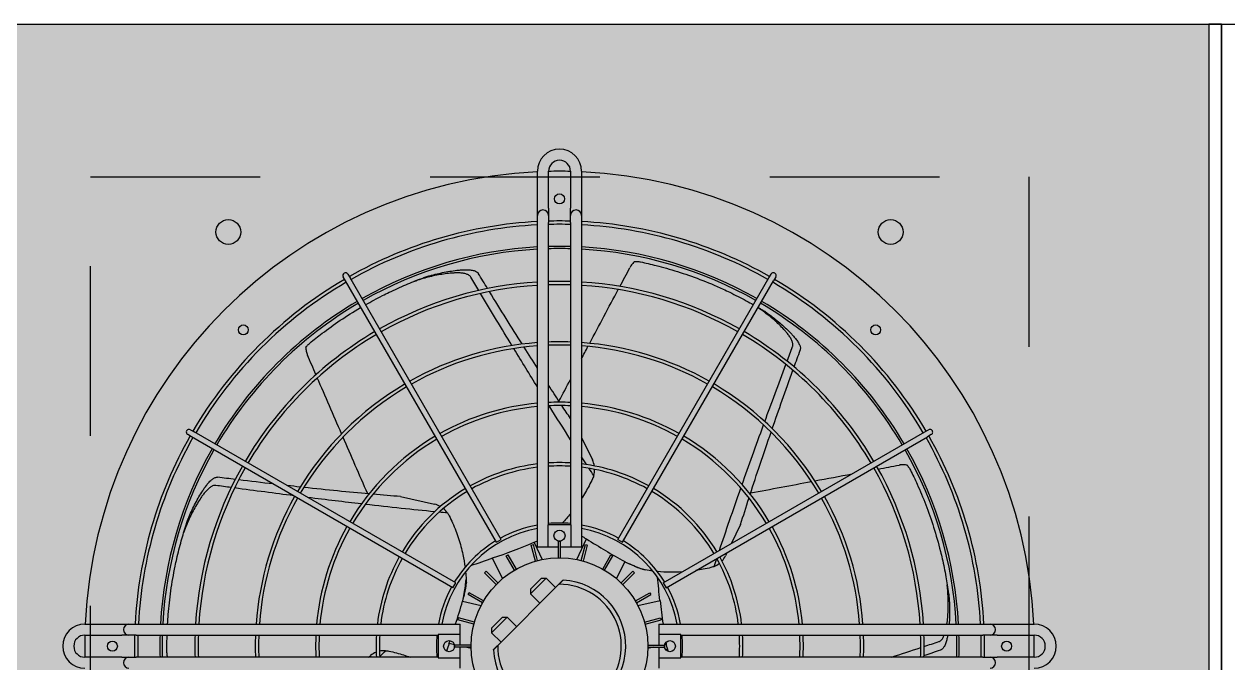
# Model space of a CAD drawing. Header units: metres. Extents: x -11 to 85, y -301 to 135.
# Drawn here: x 44.539 to 45.247, y 97.851 to 98.227 of the extents above; entities that cross this region are included whole.
import ezdxf

# ---------------------------------------------------------------- set-up
doc = ezdxf.new("R2010")
doc.units = ezdxf.units.M
doc.header["$LTSCALE"] = 0.036
doc.linetypes.add('HIDDEN', pattern=[0.375, 0.25, -0.125])
for name, color, linetype in [('elec psiktis', 170, 'Continuous'), ('elec psiktis exartimata', 170, 'Continuous'), ('fan klimatismos hatch', 21, 'Continuous')]:
    doc.layers.add(name, color=color, linetype=linetype)

# ---------------------------------------------------------------- blocks, each defined once
blk = doc.blocks.new('elec psiktis')
at = {"layer": 'fan klimatismos hatch'}
blk.add_hatch(color=256, dxfattribs=at).paths.add_polyline_path([(-2.3824, -0.0146), (-1.2059, -0.0146), (-1.2059, 2.2384), (-2.3824, 2.2384)])
at = {"layer": 'elec psiktis'}
for p, q in [((-2.3939, 2.2384), (-2.3939, -0.0146)), ((-2.3939, -0.0146), (-2.3939, 2.2384)), ((-2.3824, -0.0146), (-2.3824, 2.2384)), ((-0.0064, -0.0146), (-4.7844, -0.0146)), ((-2.3939, -0.0146), (-2.4054, -0.0146)), ((-2.3939, -0.0146), (-2.3824, -0.0146))]:
    blk.add_line(p, q, dxfattribs=at)
at = {"layer": 'elec psiktis exartimata', "linetype": 'HIDDEN'}
for p, q in [((-2.2192, 0.1237), (-2.2192, 0.9737)), ((-1.3692, 0.9737), (-1.3692, 0.1237)), ((-1.3692, 0.1237), (-2.2192, 0.1237))]:
    blk.add_line(p, q, dxfattribs=at)
at = {"layer": 'elec psiktis exartimata'}
for p, q in [((-1.8842, 0.5593), (-1.8842, 0.5687)), ((-1.7042, 0.5687), (-1.7042, 0.5593)), ((-2.2242, 0.5587), (-2.1907, 0.5587)), ((-2.1842, 0.5587), (-2.1907, 0.5587)), ((-2.1777, 0.5587), (-2.1842, 0.5587)), ((-2.1777, 0.5587), (-1.9042, 0.5587)), ((-1.8842, 0.5593), (-1.9042, 0.5593)), ((-1.9042, 0.5593), (-1.9042, 0.538)), ((-1.8842, 0.5497), (-1.8842, 0.5593)), ((-1.7042, 0.5593), (-1.7042, 0.5497)), ((-1.6842, 0.5593), (-1.7042, 0.5593)), ((-1.6842, 0.538), (-1.6842, 0.5593)), ((-1.6842, 0.5587), (-1.4107, 0.5587)), ((-1.6213, 0.5587), (-1.6232, 0.5571)), ((-1.4042, 0.5587), (-1.4107, 0.5587)), ((-1.3977, 0.5587), (-1.4042, 0.5587)), ((-1.3977, 0.5587), (-1.3642, 0.5587)), ((-1.8909, 0.5474), (-1.8918, 0.5514)), ((-1.8909, 0.5471), (-1.8893, 0.5475)), ((-1.8892, 0.5477), (-1.8892, 0.5497)), ((-1.8742, 0.5497), (-1.8892, 0.5497)), ((-1.8742, 0.5477), (-1.8892, 0.5477)), ((-1.8842, 0.538), (-1.8842, 0.5477)), ((-1.8797, 0.5497), (-1.8742, 0.5509)), ((-1.7382, 0.5481), (-1.7936, 0.4927)), ((-1.7142, 0.5509), (-1.7087, 0.5497)), ((-1.7142, 0.5497), (-1.6992, 0.5497)), ((-1.7142, 0.5477), (-1.6992, 0.5477)), ((-1.7042, 0.5477), (-1.7042, 0.538)), ((-1.6992, 0.5497), (-1.6992, 0.5477)), ((-1.699, 0.5475), (-1.6941, 0.5463)), ((-2.1907, 0.5387), (-2.2242, 0.5387)), ((-2.1907, 0.5387), (-2.1842, 0.5387)), ((-2.1842, 0.5387), (-2.1777, 0.5387)), ((-1.9042, 0.5387), (-2.1777, 0.5387)), ((-1.9042, 0.538), (-1.8842, 0.538)), ((-1.8842, 0.5287), (-1.8842, 0.538)), ((-1.7327, 0.5366), (-1.7468, 0.5225)), ((-1.7412, 0.5451), (-1.7327, 0.5366)), ((-1.7327, 0.5324), (-1.7327, 0.5366)), ((-1.7042, 0.538), (-1.6842, 0.538)), ((-1.7042, 0.538), (-1.7042, 0.5287)), ((-1.4107, 0.5387), (-1.6842, 0.5387)), ((-1.4107, 0.5387), (-1.4042, 0.5387)), ((-1.4042, 0.5387), (-1.3977, 0.5387)), ((-1.3642, 0.5387), (-1.3977, 0.5387)), ((-2.1907, 0.5287), (-2.2242, 0.5287)), ((-2.1842, 0.5287), (-2.1907, 0.5287)), ((-2.1777, 0.5287), (-2.1842, 0.5287)), ((-1.8842, 0.5287), (-2.1777, 0.5287)), ((-1.8717, 0.5289), (-1.8862, 0.525)), ((-1.8857, 0.5231), (-1.8862, 0.525)), ((-1.8712, 0.527), (-1.8857, 0.5231)), ((-1.7553, 0.531), (-1.7468, 0.5225)), ((-1.7426, 0.5225), (-1.7327, 0.5324)), ((-1.7172, 0.527), (-1.7027, 0.5231)), ((-1.7167, 0.5289), (-1.7022, 0.525)), ((-1.4107, 0.5287), (-1.7042, 0.5287)), ((-1.7022, 0.525), (-1.7027, 0.5231)), ((-1.4042, 0.5287), (-1.4107, 0.5287)), ((-1.3977, 0.5287), (-1.4042, 0.5287)), ((-1.3642, 0.5287), (-1.3977, 0.5287)), ((-1.7426, 0.5225), (-1.7468, 0.5225)), ((-1.8653, 0.5119), (-1.8854, 0.5073)), ((-1.864, 0.5095), (-1.877, 0.502)), ((-1.876, 0.5003), (-1.877, 0.502)), ((-1.863, 0.5078), (-1.876, 0.5003)), ((-1.7765, 0.5098), (-1.768, 0.5013)), ((-1.7254, 0.5078), (-1.7124, 0.5003)), ((-1.7244, 0.5095), (-1.7114, 0.502)), ((-1.7064, 0.5081), (-1.7231, 0.5119)), ((-1.7114, 0.502), (-1.7124, 0.5003)), ((-1.7065, 0.5078), (-1.7074, 0.5038)), ((-1.8907, 0.4958), (-2.1276, 0.3591)), ((-1.8882, 0.4915), (-2.1251, 0.3547)), ((-1.8882, 0.4915), (-1.8907, 0.4958)), ((-1.8515, 0.4928), (-1.8621, 0.4822)), ((-1.85, 0.4914), (-1.8607, 0.4808)), ((-1.7906, 0.4956), (-1.7822, 0.4871)), ((-1.768, 0.5013), (-1.7822, 0.4871)), ((-1.7779, 0.4871), (-1.768, 0.497)), ((-1.768, 0.497), (-1.768, 0.5013)), ((-1.7383, 0.4914), (-1.7277, 0.4808)), ((-1.7369, 0.4928), (-1.7263, 0.4822)), ((-1.6977, 0.4958), (-1.7002, 0.4915)), ((-1.7002, 0.4915), (-1.4633, 0.3547)), ((-1.6977, 0.4958), (-1.4608, 0.3591)), ((-1.8607, 0.4808), (-1.8621, 0.4822)), ((-1.8533, 0.4721), (-1.8458, 0.4875)), ((-1.835, 0.4799), (-1.8426, 0.4669)), ((-1.7779, 0.4871), (-1.7822, 0.4871)), ((-1.7533, 0.4799), (-1.7458, 0.4669)), ((-1.7426, 0.4875), (-1.7336, 0.4689)), ((-1.7263, 0.4822), (-1.7277, 0.4808)), ((-1.8535, 0.4723), (-1.8572, 0.4741)), ((-1.8333, 0.4789), (-1.8408, 0.4659)), ((-1.8159, 0.4716), (-1.8197, 0.4571)), ((-1.8098, 0.4702), (-1.8187, 0.4516)), ((-1.8139, 0.4711), (-1.8178, 0.4566)), ((-1.7712, 0.4547), (-1.7786, 0.4702)), ((-1.7744, 0.4711), (-1.7706, 0.4566)), ((-1.7725, 0.4716), (-1.7686, 0.4571)), ((-1.7551, 0.4789), (-1.7476, 0.4659)), ((-1.946, 0.4639), (-1.9446, 0.4668)), ((-1.8408, 0.4659), (-1.8426, 0.4669)), ((-1.8049, 0.4587), (-1.8142, 0.4587)), ((-1.8142, 0.1652), (-1.8142, 0.4587)), ((-1.8049, 0.4587), (-1.8049, 0.4387)), ((-1.7952, 0.4587), (-1.8049, 0.4587)), ((-1.7952, 0.4687), (-1.7952, 0.4537)), ((-1.7932, 0.4687), (-1.7932, 0.4537)), ((-1.7835, 0.4587), (-1.7932, 0.4587)), ((-1.7835, 0.4387), (-1.7835, 0.4587)), ((-1.7742, 0.4587), (-1.7835, 0.4587)), ((-1.7742, 0.4587), (-1.7742, 0.1652)), ((-1.7458, 0.4669), (-1.7476, 0.4659)), ((-1.8514, 0.4546), (-1.9881, 0.2178)), ((-1.847, 0.4521), (-1.9838, 0.2153)), ((-1.9582, 0.4384), (-1.9498, 0.4559)), ((-1.847, 0.4521), (-1.8514, 0.4546)), ((-1.8178, 0.4566), (-1.8197, 0.4571)), ((-1.7932, 0.4537), (-1.7952, 0.4537)), ((-1.7715, 0.4546), (-1.7742, 0.4533)), ((-1.7686, 0.4571), (-1.7706, 0.4566)), ((-1.737, 0.4546), (-1.7414, 0.4521)), ((-1.7414, 0.4521), (-1.6046, 0.2153)), ((-1.737, 0.4546), (-1.6003, 0.2178)), ((-1.8049, 0.4387), (-1.7835, 0.4387)), ((-1.8042, 0.1652), (-1.8042, 0.4387)), ((-1.7842, 0.4387), (-1.7842, 0.1652)), ((-1.6502, 0.4132), (-1.6809, 0.4202)), ((-1.8142, 0.3597), (-1.824, 0.38)), ((-2.131, 0.3571), (-2.1276, 0.3591)), ((-2.1251, 0.3547), (-2.1285, 0.3527)), ((-1.4599, 0.3527), (-1.4633, 0.3547)), ((-1.4608, 0.3591), (-1.4574, 0.3571)), ((-1.9901, 0.2143), (-1.9881, 0.2178)), ((-1.9838, 0.2153), (-1.9858, 0.2118)), ((-1.6026, 0.2118), (-1.6046, 0.2153)), ((-1.6003, 0.2178), (-1.5983, 0.2143)), ((-1.8142, 0.1587), (-1.8142, 0.1652)), ((-1.8042, 0.1652), (-1.8042, 0.1587)), ((-1.7842, 0.1587), (-1.7842, 0.1652)), ((-1.7742, 0.1652), (-1.7742, 0.1587)), ((-1.8142, 0.1522), (-1.8142, 0.1587)), ((-1.8042, 0.1587), (-1.8042, 0.1522)), ((-1.7842, 0.1522), (-1.7842, 0.1587)), ((-1.7742, 0.1587), (-1.7742, 0.1522)), ((-1.8142, 0.1187), (-1.8142, 0.1522)), ((-1.8042, 0.1187), (-1.8042, 0.1522)), ((-1.7842, 0.1522), (-1.7842, 0.1187)), ((-1.7742, 0.1522), (-1.7742, 0.1187))]:
    blk.add_line(p, q, dxfattribs=at)
for centre, radius in [((-1.7942, 0.5487), 0.08), ((-2.1992, 0.5487), 0.0045), ((-1.8942, 0.5487), 0.005), ((-1.6942, 0.5487), 0.005), ((-1.3892, 0.5487), 0.0045), ((-1.7942, 0.4487), 0.005), ((-2.0806, 0.2623), 0.0045), ((-1.5078, 0.2623), 0.0045), ((-2.0942, 0.1737), 0.0112), ((-1.4942, 0.1737), 0.0112), ((-1.7942, 0.1437), 0.0045)]:
    blk.add_circle(centre, radius, dxfattribs=at)
for centre, radius, start, end in [((-1.7942, 0.5487), 0.06, 3.1897, 266.8103), ((-1.7942, 0.5487), 0.056, 359.4153, 270.5847), ((-2.2242, 0.5487), 0.02, 90, 270), ((-2.1842, 0.5637), 0.005, 90, 270), ((-1.4042, 0.5637), 0.005, 270, 90), ((-1.3642, 0.5487), 0.02, 270, 90), ((-2.2242, 0.5487), 0.01, 90, 270), ((-1.7942, 0.5487), 0.43, 178.6674, 180), ((-1.7942, 0.5487), 0.385, 178.5116, 180), ((-1.7942, 0.5487), 0.382, 178.4999, 180), ((-1.7942, 0.5487), 0.362, 178.417, 180), ((-1.7942, 0.5487), 0.36, 178.4082, 180), ((-1.7942, 0.5487), 0.3303, 178.2651, 180), ((-1.7942, 0.5487), 0.3273, 178.2492, 180), ((-1.7942, 0.5487), 0.2756, 177.9206, 180), ((-1.7942, 0.5487), 0.2726, 177.8977, 180), ((-1.7942, 0.5487), 0.2209, 177.4054, 180), ((-1.7942, 0.5487), 0.2179, 177.3696, 180), ((-1.7942, 0.5487), 0.1662, 176.5505, 180), ((-1.7942, 0.5487), 0.1632, 176.487, 180), ((-1.7942, 0.5487), 0.1115, 174.8545, 180), ((-1.7942, 0.5487), 0.1115, 354.8545, 5.1455), ((-1.7942, 0.5487), 0.1632, 356.487, 3.513), ((-1.7942, 0.5487), 0.1662, 356.5505, 3.4495), ((-1.6356, 0.5728), 0.02, 292.1754, 308.5714), ((-1.7942, 0.5487), 0.2179, 357.3696, 2.6304), ((-1.7942, 0.5487), 0.2209, 357.4054, 2.5946), ((-1.7942, 0.5487), 0.2726, 357.8977, 2.1023), ((-1.7942, 0.5487), 0.2756, 357.9206, 2.0794), ((-1.7942, 0.5487), 0.3273, 358.2492, 1.7508), ((-1.7942, 0.5487), 0.3303, 358.2651, 1.7349), ((-1.7942, 0.5487), 0.36, 358.4082, 1.5918), ((-1.7942, 0.5487), 0.362, 358.417, 1.583), ((-1.7942, 0.5487), 0.382, 358.4999, 1.5001), ((-1.7942, 0.5487), 0.385, 358.5116, 1.4884), ((-1.7942, 0.5487), 0.43, 358.6674, 1.3326), ((-1.3642, 0.5487), 0.01, 270, 90), ((-1.7942, 0.5487), 0.43, 180, 181.3326), ((-1.7942, 0.5487), 0.385, 180, 181.4884), ((-1.7942, 0.5487), 0.382, 180, 181.5001), ((-1.7942, 0.5487), 0.362, 180, 181.583), ((-1.7942, 0.5487), 0.36, 180, 181.5918), ((-1.7942, 0.5487), 0.3303, 180, 181.7349), ((-1.7942, 0.5487), 0.3273, 180, 181.7508), ((-1.7942, 0.5487), 0.2756, 180, 182.0794), ((-1.7942, 0.5487), 0.2726, 180, 182.1023), ((-1.7942, 0.5487), 0.2209, 180, 182.5946), ((-1.7942, 0.5487), 0.2179, 180, 182.6304), ((-1.7942, 0.5487), 0.1662, 180, 183.4495), ((-1.7942, 0.5487), 0.1632, 180, 183.513), ((-1.7942, 0.5487), 0.1115, 180, 185.1455), ((-2.4294, 0.4527), 0.5467, 9.7465, 9.946), ((-1.1802, 0.3595), 0.5467, 160.0227, 160.3119), ((-1.6356, 0.5728), 0.02, 267.0111, 283.2292), ((-2.1842, 0.5337), 0.005, 90, 270), ((-1.4042, 0.5337), 0.005, 270, 90), ((-1.7942, 0.5487), 0.43, 182.6659, 267.3341), ((-1.7942, 0.5487), 0.385, 182.9777, 209.6279), ((-1.7942, 0.5487), 0.382, 183.0012, 209.625), ((-1.7942, 0.5487), 0.362, 183.1671, 209.6043), ((-1.7942, 0.5487), 0.36, 183.1847, 209.6021), ((-1.7942, 0.5487), 0.3303, 183.4714, 209.5663), ((-1.7942, 0.5487), 0.3273, 183.5033, 209.5624), ((-1.7942, 0.5487), 0.2756, 184.1616, 209.4803), ((-1.7942, 0.5487), 0.2726, 184.2074, 209.4745), ((-1.7942, 0.5487), 0.2209, 185.1946, 209.3516), ((-1.7942, 0.5487), 0.2179, 185.2663, 209.3426), ((-1.7942, 0.5487), 0.1662, 186.9115, 209.1381), ((-1.7942, 0.5487), 0.1632, 187.0392, 209.1223), ((-1.7942, 0.5487), 0.1115, 190.3332, 208.7152), ((-1.7942, 0.5487), 0.1085, 190.6222, 259.3778), ((-2.4294, 0.4527), 0.5467, 5.737, 7.9889), ((-1.7942, 0.5487), 0.1085, 280.6222, 349.3778), ((-1.7942, 0.5487), 0.43, 272.6659, 357.3341), ((-1.1802, 0.3595), 0.5467, 161.9807, 164.2317), ((-1.7942, 0.5487), 0.1115, 331.2848, 349.6668), ((-1.7942, 0.5487), 0.1632, 330.8777, 352.9608), ((-1.7942, 0.5487), 0.1662, 330.8619, 353.0885), ((-1.7942, 0.5487), 0.2179, 330.6574, 354.7337), ((-1.7942, 0.5487), 0.2209, 330.6484, 354.8054), ((-1.7942, 0.5487), 0.2726, 330.5255, 355.7926), ((-1.7942, 0.5487), 0.2756, 330.5197, 355.8384), ((-1.7942, 0.5487), 0.3273, 330.4376, 356.4967), ((-1.7942, 0.5487), 0.3303, 330.4337, 356.5286), ((-1.7942, 0.5487), 0.36, 330.3979, 356.8153), ((-1.7942, 0.5487), 0.362, 330.3957, 356.8329), ((-1.7942, 0.5487), 0.382, 330.375, 356.9988), ((-1.7942, 0.5487), 0.385, 330.3721, 357.0223), ((-1.7942, 0.5487), 0.1115, 211.2848, 238.7152), ((-1.7942, 0.5487), 0.1115, 301.2848, 328.7152), ((-1.9266, 0.4581), 0.02, 137.8897, 154.2857), ((-1.9266, 0.4581), 0.02, 112.7254, 128.9434), ((-2.1152, -0.0078), 0.5467, 57.1656, 61.3746), ((-1.5593, -0.0493), 0.5467, 108.5941, 112.8031), ((-1.7942, 0.5487), 0.1662, 210.8619, 239.1381), ((-1.7942, 0.5487), 0.1632, 210.8777, 239.1223), ((-1.7942, 0.5487), 0.1632, 300.8777, 329.1223), ((-1.7942, 0.5487), 0.1662, 300.8619, 329.1381), ((-1.7942, 0.5487), 0.1115, 241.2848, 259.6668), ((-1.7942, 0.5487), 0.1115, 280.3332, 298.7152), ((-1.7942, 0.5487), 0.2179, 210.6574, 239.3426), ((-1.7942, 0.5487), 0.1115, 264.8545, 275.1455), ((-1.7942, 0.5487), 0.2179, 300.6574, 329.3426), ((-1.7942, 0.5487), 0.2209, 210.6484, 239.3516), ((-1.6765, 0.4397), 0.02, 215.5825, 231.8006), ((-1.7942, 0.5487), 0.2209, 300.6484, 329.3516), ((-1.6765, 0.4397), 0.02, 240.7468, 257.1429), ((-1.7942, 0.5487), 0.2756, 210.5197, 239.4803), ((-1.7942, 0.5487), 0.2726, 210.5255, 239.4745), ((-1.7942, 0.5487), 0.1662, 240.8619, 263.0885), ((-1.7942, 0.5487), 0.1632, 240.8777, 262.9608), ((-1.7942, 0.5487), 0.1632, 277.0392, 299.1223), ((-1.7942, 0.5487), 0.1662, 276.9115, 299.1381), ((-1.7942, 0.5487), 0.2726, 300.5255, 329.4745), ((-1.7942, 0.5487), 0.2756, 300.5197, 329.4803), ((-1.806, 0.3887), 0.02, 164.154, 180.372), ((-1.7942, 0.5487), 0.3273, 210.4376, 239.5624), ((-1.806, 0.3887), 0.02, 189.3182, 205.7143), ((-1.7942, 0.5487), 0.1632, 266.487, 273.513), ((-1.7942, 0.5487), 0.1662, 266.5505, 273.4495), ((-1.7942, 0.5487), 0.3273, 300.4376, 329.5624), ((-1.7942, 0.5487), 0.3303, 210.4337, 239.5663), ((-1.7942, 0.5487), 0.3303, 300.4337, 329.5663), ((-1.7942, 0.5487), 0.362, 210.3957, 239.6043), ((-1.7942, 0.5487), 0.36, 210.3979, 239.6021), ((-1.7942, 0.5487), 0.36, 300.3979, 329.6021), ((-1.7942, 0.5487), 0.362, 300.3957, 329.6043), ((-2.1298, 0.3549), 0.0025, 120, 300), ((-1.7942, 0.5487), 0.385, 210.3721, 239.6279), ((-1.7942, 0.5487), 0.382, 210.375, 239.625), ((-1.7942, 0.5487), 0.2209, 240.6484, 264.8054), ((-1.7942, 0.5487), 0.2179, 240.6574, 264.7337), ((-1.7942, 0.5487), 0.2179, 275.2663, 299.3426), ((-1.7942, 0.5487), 0.2209, 275.1946, 299.3516), ((-1.7942, 0.5487), 0.382, 300.375, 329.625), ((-1.7942, 0.5487), 0.385, 300.3721, 329.6279), ((-1.4586, 0.3549), 0.0025, 240, 60), ((-1.7942, 0.5487), 0.2179, 267.3696, 272.6304), ((-1.7942, 0.5487), 0.2209, 267.4054, 272.5946), ((-1.7942, 0.5487), 0.2756, 240.5197, 265.8384), ((-1.7942, 0.5487), 0.2726, 240.5255, 265.7926), ((-1.7942, 0.5487), 0.2726, 274.2074, 299.4745), ((-1.7942, 0.5487), 0.2756, 274.1616, 299.4803), ((-1.7942, 0.5487), 0.2726, 267.8977, 272.1023), ((-1.7942, 0.5487), 0.2756, 267.9206, 272.0794), ((-1.7942, 0.5487), 0.3273, 240.4376, 266.4967), ((-1.7942, 0.5487), 0.3273, 273.5033, 299.5624), ((-1.7942, 0.5487), 0.3303, 240.4337, 266.5286), ((-1.7942, 0.5487), 0.3303, 273.4714, 299.5663), ((-1.7942, 0.5487), 0.362, 240.3957, 266.8329), ((-1.7942, 0.5487), 0.36, 240.3979, 266.8153), ((-1.7942, 0.5487), 0.36, 273.1847, 299.6021), ((-1.7942, 0.5487), 0.362, 273.1671, 299.6043), ((-1.7942, 0.5487), 0.3273, 268.2492, 271.7508), ((-1.7942, 0.5487), 0.3303, 268.2651, 271.7349), ((-1.9879, 0.2131), 0.0025, 150, 330), ((-1.7942, 0.5487), 0.385, 240.3721, 267.0223), ((-1.7942, 0.5487), 0.382, 240.375, 266.9988), ((-1.7942, 0.5487), 0.382, 273.0012, 299.625), ((-1.7942, 0.5487), 0.385, 272.9777, 299.6279), ((-1.6004, 0.2131), 0.0025, 210, 30), ((-1.7942, 0.5487), 0.36, 268.4082, 271.5918), ((-1.7942, 0.5487), 0.362, 268.417, 271.583), ((-1.7942, 0.5487), 0.382, 268.4999, 271.5001), ((-1.7942, 0.5487), 0.385, 268.5116, 271.4884), ((-1.8092, 0.1587), 0.005, 180, 360), ((-1.7792, 0.1587), 0.005, 180, 360), ((-1.7942, 0.1187), 0.02, 180, 360), ((-1.7942, 0.5487), 0.43, 268.6674, 271.3326), ((-1.7942, 0.1187), 0.01, 180, 360)]:
    blk.add_arc(centre, radius, start, end, dxfattribs=at)
at = {"layer": 'elec psiktis exartimata', "extrusion": (0, 0, -1)}
for centre, major_axis, ratio, start_param, end_param in [((-18.5636, -3.1351), (16.7019, 3.8121), 0.018843, 0.181938, 0.187017), ((-18.5636, -3.1351), (16.7795, 3.8298), 0.018843, 0.19712, 0.205219), ((11.7162, 11.1435), (13.4561, 10.7309), 0.018843, 3.281463, 3.284642), ((-18.5636, -3.1351), (16.7795, 3.8298), 0.018843, 0.206114, 0.210059), ((-1.677, 0.3781), (0.0722, 0.3162), 0.192511, -1.054205, -1.028833), ((-1.9738, 0.6515), (-0.0722, 0.3162), 0.192511, 2.087387, 2.163873), ((-9.3697, -14.8589), (7.4676, 15.5066), 0.018843, 0.13987, 0.143016), ((-1.8544, 0.3507), (0.2922, 0.1407), 0.192511, -1.054205, -0.97772), ((-9.3697, -14.8589), (7.4676, 15.5066), 0.018843, 0.146026, 0.168097), ((-1.9865, 0.4724), (-0.2922, 0.1407), 0.192511, 2.087387, 2.106047), ((-9.3697, -14.8589), (7.433, 15.4348), 0.018843, 0.124789, 0.135982), ((14.9128, -3.4084), (-16.7795, 3.8298), 0.018843, 0.13987, 0.143049), ((14.9128, -3.4084), (-16.7795, 3.8298), 0.018843, 0.144674, 0.168097), ((14.9128, -3.4084), (-16.7795, 3.8298), 0.018843, 0.169281, 0.185293), ((3.2797, 1.8505), (7.7574, 1.7706), 0.040757, 2.322894, 2.332595), ((-9.3697, -14.8589), (7.433, 15.4348), 0.018843, 0.137514, 0.160637), ((14.9128, -3.4084), (-16.7019, 3.8121), 0.018843, 0.124789, 0.135982), ((14.9128, -3.4084), (-16.7019, 3.8121), 0.018843, 0.137514, 0.160637), ((-4.1924, 5.2056), (-3.4524, 7.1689), 0.040757, 2.322894, 2.332595), ((14.9128, -3.4084), (-16.7019, 3.8121), 0.018843, 0.161837, 0.166074), ((14.9128, -3.4084), (-16.7795, 3.8298), 0.018843, 0.189296, 0.205219), ((14.9128, -3.4084), (-16.7795, 3.8298), 0.018843, 0.206114, 0.210059), ((3.2797, 1.8505), (7.7574, 1.7706), 0.040757, 2.333158, 2.339108), ((-9.3697, -14.8589), (7.4676, 15.5066), 0.018843, 0.169281, 0.187941), ((5.5287, -14.9806), (-7.4676, 15.5066), 0.018843, 0.13987, 0.143049), ((14.9128, -3.4084), (-16.7019, 3.8121), 0.018843, 0.170423, 0.180909), ((14.9128, -3.4084), (-16.7019, 3.8121), 0.018843, 0.181938, 0.187017), ((3.2797, 1.8505), (7.7574, 1.7706), 0.040757, 2.343333, 2.346709), ((5.5287, -14.9806), (-7.4676, 15.5066), 0.018843, 0.144674, 0.147962), ((5.5287, -14.9806), (-7.4676, 15.5066), 0.018843, 0.155025, 0.168097), ((-9.3697, -14.8589), (7.433, 15.4348), 0.018843, 0.161837, 0.180909), ((-4.1924, 5.2056), (-3.4524, 7.1689), 0.040757, 2.333158, 2.342778), ((-9.3697, -14.8589), (7.4676, 15.5066), 0.018843, 0.188944, 0.205219), ((5.5287, -14.9806), (-7.433, 15.4348), 0.018843, 0.129765, 0.135982), ((5.5287, -14.9806), (-7.433, 15.4348), 0.018843, 0.137514, 0.145075), ((0.3515, 5.3273), (3.4524, 7.1689), 0.040757, 2.322894, 2.32675), ((5.5287, -14.9806), (-7.4676, 15.5066), 0.018843, 0.174837, 0.187941), ((-9.3697, -14.8589), (7.433, 15.4348), 0.018843, 0.181938, 0.187017), ((5.5287, -14.9806), (-7.433, 15.4348), 0.018843, 0.152276, 0.160637), ((-4.1924, 5.2056), (-3.4524, 7.1689), 0.040757, 2.343333, 2.346709), ((-9.3697, -14.8589), (7.4676, 15.5066), 0.018843, 0.206114, 0.210059), ((0.3515, 5.3273), (3.4524, 7.1689), 0.040757, 2.330442, 2.332595), ((0.3515, 5.3273), (3.4524, 7.1689), 0.040757, 2.333158, 2.342778), ((5.5287, -14.9806), (-7.433, 15.4348), 0.018843, 0.161837, 0.180909), ((5.5287, -14.9806), (-7.4676, 15.5066), 0.018843, 0.188944, 0.205219), ((0.3515, 5.3273), (3.4524, 7.1689), 0.040757, 2.343333, 2.346709), ((5.5287, -14.9806), (-7.433, 15.4348), 0.018843, 0.181938, 0.187017), ((5.5287, -14.9806), (-7.4676, 15.5066), 0.018843, 0.206114, 0.210059)]:
    blk.add_ellipse(centre, major_axis=major_axis, ratio=ratio, start_param=start_param, end_param=end_param, dxfattribs=at)
at = {"layer": 'elec psiktis exartimata'}
for points, knots in [([(-1.6397, 0.5532), (-1.642, 0.5537), (-1.6443, 0.5542), (-1.6508, 0.5559), (-1.6549, 0.5572), (-1.659, 0.5587)], [22.344079, 22.344079, 22.344079, 22.344079, 29.207025, 29.207025, 41.706566, 41.706566, 41.706566, 41.706566]), ([(-1.4391, 0.5587), (-1.4391, 0.5584), (-1.439, 0.5582), (-1.4388, 0.5568), (-1.4387, 0.5556), (-1.4386, 0.5544)], [24.928779, 24.928779, 24.928779, 24.928779, 25.859516, 25.859516, 30.318685, 30.318685, 30.318685, 30.318685]), ([(-2.1459, 0.5387), (-2.1457, 0.5398), (-2.1455, 0.541), (-2.1449, 0.5434), (-2.1446, 0.5446), (-2.144, 0.5463), (-2.1438, 0.5468), (-2.1434, 0.5479), (-2.1431, 0.5484), (-2.1424, 0.5496), (-2.1419, 0.5503), (-2.141, 0.5512), (-2.1407, 0.5515), (-2.1401, 0.5518), (-2.1398, 0.552), (-2.1396, 0.552)], [105.823819, 105.823819, 105.823819, 105.823819, 109.253118, 109.253118, 112.682473, 112.682473, 114.39715, 114.39715, 116.111827, 116.111827, 118.548976, 118.548976, 119.767551, 119.767551, 120.608571, 120.608571, 120.608571, 120.608571]), ([(-1.8908, 0.5471), (-1.8908, 0.5472), (-1.8909, 0.5473), (-1.8913, 0.5494), (-1.8918, 0.5513), (-1.8924, 0.5533)], [51.900767, 51.900767, 51.900767, 51.900767, 52.250056, 52.250056, 58.635791, 58.635791, 58.635791, 58.635791]), ([(-1.6367, 0.5528), (-1.6371, 0.5528), (-1.6374, 0.5529), (-1.6385, 0.553), (-1.6391, 0.5531), (-1.6397, 0.5532)], [74.725099, 74.725099, 74.725099, 74.725099, 75.874264, 75.874264, 77.80458, 77.80458, 77.80458, 77.80458]), ([(-1.4386, 0.5544), (-1.4386, 0.5498), (-1.4386, 0.545), (-1.4387, 0.5396), (-1.4387, 0.5391), (-1.4387, 0.5387)], [5.628237, 5.628237, 5.628237, 5.628237, 24.441601, 24.441601, 26.21864, 26.21864, 26.21864, 26.21864]), ([(-2.1379, 0.5446), (-2.1382, 0.5445), (-2.1384, 0.5444), (-2.139, 0.5441), (-2.1394, 0.5438), (-2.14, 0.5432), (-2.1403, 0.5429), (-2.1409, 0.5422), (-2.1411, 0.5419), (-2.1416, 0.5411), (-2.1418, 0.5406), (-2.1423, 0.5396), (-2.1425, 0.5392), (-2.1427, 0.5387)], [116.818504, 116.818504, 116.818504, 116.818504, 117.674315, 117.674315, 118.90653, 118.90653, 120.138745, 120.138745, 121.370961, 121.370961, 122.9854, 122.9854, 124.549341, 124.549341, 124.549341, 124.549341]), ([(-2.1471, 0.505), (-2.1472, 0.5063), (-2.1473, 0.5075), (-2.1474, 0.511), (-2.1475, 0.5133), (-2.1475, 0.5178), (-2.1475, 0.52), (-2.1474, 0.5244), (-2.1473, 0.5265), (-2.1471, 0.5287)], [72.856457, 72.856457, 72.856457, 72.856457, 76.498272, 76.498272, 82.972306, 82.972306, 89.446341, 89.446341, 95.760754, 95.760754, 95.760754, 95.760754]), ([(-2.1451, 0.5287), (-2.1454, 0.5267), (-2.1457, 0.5248), (-2.146, 0.5207), (-2.1462, 0.5186), (-2.1463, 0.5144), (-2.1464, 0.5123), (-2.1464, 0.508), (-2.1463, 0.5059), (-2.1461, 0.5003), (-2.1458, 0.4968), (-2.1455, 0.4933)], [134.466889, 134.466889, 134.466889, 134.466889, 140.459649, 140.459649, 146.632824, 146.632824, 152.805999, 152.805999, 158.979173, 158.979173, 169.240552, 169.240552, 169.240552, 169.240552]), ([(-1.4391, 0.5287), (-1.4393, 0.5258), (-1.4395, 0.5229), (-1.4403, 0.513), (-1.4411, 0.5059), (-1.4432, 0.4912), (-1.4445, 0.4838), (-1.4465, 0.474), (-1.447, 0.4718), (-1.4475, 0.4695)], [38.531666, 38.531666, 38.531666, 38.531666, 48.883202, 48.883202, 73.324803, 73.324803, 97.766405, 97.766405, 104.926774, 104.926774, 104.926774, 104.926774]), ([(-2.1455, 0.4933), (-2.1459, 0.4959), (-2.1462, 0.4984), (-2.1468, 0.5023), (-2.1469, 0.5037), (-2.1471, 0.505)], [23.843624, 23.843624, 23.843624, 23.843624, 31.17572, 31.17572, 34.967352, 34.967352, 34.967352, 34.967352]), ([(-1.7098, 0.4912), (-1.7098, 0.4912), (-1.7098, 0.4912), (-1.7092, 0.4948), (-1.7086, 0.4982), (-1.7078, 0.5023), (-1.7076, 0.503), (-1.7074, 0.5038)], [63.116183, 63.116183, 63.116183, 63.116183, 63.200181, 63.200181, 73.733544, 73.733544, 76.156299, 76.156299, 76.156299, 76.156299]), ([(-1.7065, 0.5081), (-1.7065, 0.508), (-1.7065, 0.5079), (-1.707, 0.5056), (-1.7075, 0.5034), (-1.7083, 0.4987), (-1.7087, 0.4964), (-1.7092, 0.4921), (-1.7094, 0.4902), (-1.7096, 0.4883)], [51.900767, 51.900767, 51.900767, 51.900767, 52.250056, 52.250056, 59.476064, 59.476064, 66.702072, 66.702072, 72.30074, 72.30074, 72.30074, 72.30074]), ([(-2.1409, 0.4695), (-2.1421, 0.4749), (-2.1432, 0.4804), (-2.1447, 0.4884), (-2.1451, 0.4909), (-2.1455, 0.4933)], [104.926774, 104.926774, 104.926774, 104.926774, 122.208006, 122.208006, 129.840338, 129.840338, 129.840338, 129.840338]), ([(-1.7096, 0.4883), (-1.7097, 0.4887), (-1.7097, 0.4892), (-1.7097, 0.4901), (-1.7098, 0.4907), (-1.7098, 0.4912)], [60.821368, 60.821368, 60.821368, 60.821368, 62.414931, 62.414931, 64.507113, 64.507113, 64.507113, 64.507113]), ([(-1.9314, 0.4775), (-1.9291, 0.4781), (-1.9268, 0.4786), (-1.9222, 0.4795), (-1.92, 0.4799), (-1.9177, 0.4802)], [22.344079, 22.344079, 22.344079, 22.344079, 29.207025, 29.207025, 35.813429, 35.813429, 35.813429, 35.813429]), ([(-1.9055, 0.4815), (-1.9018, 0.4817), (-1.8981, 0.4818), (-1.8906, 0.4817), (-1.8867, 0.4815), (-1.8829, 0.4811)], [47.666287, 47.666287, 47.666287, 47.666287, 58.414049, 58.414049, 69.687336, 69.687336, 69.687336, 69.687336]), ([(-2.112, 0.3892), (-2.1141, 0.3933), (-2.1162, 0.3976), (-2.1209, 0.408), (-2.1235, 0.4142), (-2.1285, 0.4272), (-2.1309, 0.434), (-2.1353, 0.4481), (-2.1374, 0.4554), (-2.1398, 0.4651), (-2.1404, 0.4673), (-2.1409, 0.4695)], [5.628237, 5.628237, 5.628237, 5.628237, 24.441601, 24.441601, 48.883202, 48.883202, 73.324803, 73.324803, 97.766405, 97.766405, 104.926774, 104.926774, 104.926774, 104.926774]), ([(-1.9343, 0.4766), (-1.9339, 0.4767), (-1.9336, 0.4769), (-1.9326, 0.4772), (-1.932, 0.4774), (-1.9314, 0.4775)], [74.725099, 74.725099, 74.725099, 74.725099, 75.874264, 75.874264, 77.80458, 77.80458, 77.80458, 77.80458]), ([(-1.8532, 0.4721), (-1.8533, 0.4722), (-1.8534, 0.4722), (-1.8555, 0.4733), (-1.8576, 0.4742), (-1.862, 0.476), (-1.8642, 0.4769), (-1.8682, 0.4784), (-1.87, 0.479), (-1.8719, 0.4797)], [51.900767, 51.900767, 51.900767, 51.900767, 52.250056, 52.250056, 59.476064, 59.476064, 66.702072, 66.702072, 72.30074, 72.30074, 72.30074, 72.30074]), ([(-1.8719, 0.4797), (-1.8714, 0.4796), (-1.871, 0.4795), (-1.87, 0.4793), (-1.8695, 0.4792), (-1.869, 0.4791)], [60.821368, 60.821368, 60.821368, 60.821368, 62.414931, 62.414931, 64.507113, 64.507113, 64.507113, 64.507113]), ([(-1.869, 0.4791), (-1.869, 0.4791), (-1.869, 0.4791), (-1.8656, 0.4778), (-1.8624, 0.4765), (-1.8586, 0.4747), (-1.8579, 0.4744), (-1.8572, 0.4741)], [63.116183, 63.116183, 63.116183, 63.116183, 63.200181, 63.200181, 73.733544, 73.733544, 76.156299, 76.156299, 76.156299, 76.156299]), ([(-1.6943, 0.4307), (-1.6954, 0.4328), (-1.6964, 0.435), (-1.6994, 0.4417), (-1.7012, 0.4465), (-1.7043, 0.456), (-1.7056, 0.4609), (-1.7075, 0.4696), (-1.7081, 0.4734), (-1.7086, 0.4772)], [22.344079, 22.344079, 22.344079, 22.344079, 29.207025, 29.207025, 43.810537, 43.810537, 58.414049, 58.414049, 69.687336, 69.687336, 69.687336, 69.687336]), ([(-1.4475, 0.4695), (-1.4487, 0.4641), (-1.4501, 0.4587), (-1.4523, 0.4509), (-1.453, 0.4485), (-1.4537, 0.4461)], [104.926774, 104.926774, 104.926774, 104.926774, 122.208006, 122.208006, 129.840338, 129.840338, 129.840338, 129.840338]), ([(-1.7712, 0.4548), (-1.7713, 0.4547), (-1.7714, 0.4547), (-1.7724, 0.4542), (-1.7733, 0.4538), (-1.7742, 0.4533)], [51.900767, 51.900767, 51.900767, 51.900767, 52.250056, 52.250056, 55.469243, 55.469243, 55.469243, 55.469243]), ([(-1.4828, 0.4032), (-1.4825, 0.4031), (-1.4822, 0.4031), (-1.4815, 0.4031), (-1.4811, 0.4032), (-1.4802, 0.4035), (-1.4798, 0.4036), (-1.4791, 0.404), (-1.4787, 0.4042), (-1.4779, 0.4047), (-1.4775, 0.4051), (-1.4766, 0.4057), (-1.4762, 0.4061), (-1.475, 0.4072), (-1.4742, 0.4081), (-1.4727, 0.4098), (-1.472, 0.4107), (-1.4706, 0.4125), (-1.47, 0.4134), (-1.4683, 0.4159), (-1.4672, 0.4176), (-1.4651, 0.4212), (-1.464, 0.423), (-1.462, 0.4267), (-1.4611, 0.4286), (-1.4592, 0.4324), (-1.4584, 0.4344), (-1.4561, 0.4396), (-1.4548, 0.4428), (-1.4537, 0.4461)], [116.818504, 116.818504, 116.818504, 116.818504, 117.674315, 117.674315, 118.90653, 118.90653, 120.138745, 120.138745, 121.370961, 121.370961, 122.9854, 122.9854, 124.599839, 124.599839, 127.828717, 127.828717, 131.057596, 131.057596, 134.286474, 134.286474, 140.459649, 140.459649, 146.632824, 146.632824, 152.805999, 152.805999, 158.979173, 158.979173, 169.240552, 169.240552, 169.240552, 169.240552]), ([(-1.4537, 0.4461), (-1.4544, 0.4436), (-1.4552, 0.4412), (-1.4564, 0.4374), (-1.4569, 0.4361), (-1.4573, 0.4348)], [23.843624, 23.843624, 23.843624, 23.843624, 31.17572, 31.17572, 34.967352, 34.967352, 34.967352, 34.967352]), ([(-1.6927, 0.4281), (-1.693, 0.4284), (-1.6932, 0.4287), (-1.6937, 0.4296), (-1.694, 0.4302), (-1.6943, 0.4307)], [74.725099, 74.725099, 74.725099, 74.725099, 75.874264, 75.874264, 77.80458, 77.80458, 77.80458, 77.80458]), ([(-1.4573, 0.4348), (-1.4578, 0.4337), (-1.4582, 0.4325), (-1.4596, 0.4293), (-1.4605, 0.4272), (-1.4624, 0.4232), (-1.4634, 0.4212), (-1.4655, 0.4172), (-1.4665, 0.4153), (-1.4687, 0.4115), (-1.4698, 0.4097), (-1.4716, 0.407), (-1.4722, 0.406), (-1.4736, 0.4041), (-1.4744, 0.4031), (-1.4759, 0.4012), (-1.4767, 0.4003), (-1.478, 0.399), (-1.4784, 0.3986), (-1.4793, 0.3978), (-1.4797, 0.3975), (-1.4808, 0.3967), (-1.4816, 0.3963), (-1.4828, 0.3959), (-1.4832, 0.3958), (-1.4839, 0.3957), (-1.4842, 0.3957), (-1.4845, 0.3957)], [72.856457, 72.856457, 72.856457, 72.856457, 76.498272, 76.498272, 82.972306, 82.972306, 89.446341, 89.446341, 95.920375, 95.920375, 102.39441, 102.39441, 105.823764, 105.823764, 109.253118, 109.253118, 112.682473, 112.682473, 114.39715, 114.39715, 116.111827, 116.111827, 118.548976, 118.548976, 119.767551, 119.767551, 120.608571, 120.608571, 120.608571, 120.608571]), ([(-1.8241, 0.3971), (-1.8231, 0.3992), (-1.8221, 0.4013), (-1.8189, 0.4074), (-1.8166, 0.4113), (-1.8142, 0.4151)], [22.344079, 22.344079, 22.344079, 22.344079, 29.207025, 29.207025, 42.305301, 42.305301, 42.305301, 42.305301]), ([(-1.8252, 0.3942), (-1.8251, 0.3945), (-1.825, 0.3949), (-1.8246, 0.3959), (-1.8244, 0.3965), (-1.8241, 0.3971)], [74.725099, 74.725099, 74.725099, 74.725099, 75.874264, 75.874264, 77.80458, 77.80458, 77.80458, 77.80458]), ([(-2.109, 0.3847), (-2.1094, 0.3852), (-2.1098, 0.3857), (-2.1109, 0.3871), (-2.1115, 0.3881), (-2.112, 0.3892)], [23.505025, 23.505025, 23.505025, 23.505025, 25.859516, 25.859516, 30.318685, 30.318685, 30.318685, 30.318685]), ([(-2.109, 0.3847), (-2.1088, 0.3847), (-2.1086, 0.3847), (-2.1078, 0.3846), (-2.1072, 0.3845), (-2.106, 0.3844), (-2.1054, 0.3844), (-2.1041, 0.3845), (-2.1035, 0.3845), (-2.1025, 0.3847), (-2.1022, 0.3847), (-2.1018, 0.3848)], [148.21489, 148.21489, 148.21489, 148.21489, 148.790276, 148.790276, 150.632855, 150.632855, 152.475435, 152.475435, 154.318014, 154.318014, 155.348889, 155.348889, 155.348889, 155.348889]), ([(-1.5643, 0.2782), (-1.5643, 0.2784), (-1.5643, 0.2786), (-1.5644, 0.2794), (-1.5645, 0.28), (-1.5647, 0.2812), (-1.5648, 0.2818), (-1.5652, 0.283), (-1.5654, 0.2836), (-1.5657, 0.2845), (-1.5658, 0.2849), (-1.566, 0.2852)], [148.21489, 148.21489, 148.21489, 148.21489, 148.790276, 148.790276, 150.632855, 150.632855, 152.475435, 152.475435, 154.318014, 154.318014, 155.348889, 155.348889, 155.348889, 155.348889]), ([(-1.9801, 0.2455), (-1.9811, 0.2462), (-1.9822, 0.247), (-1.985, 0.249), (-1.9868, 0.2504), (-1.9903, 0.2531), (-1.9921, 0.2546), (-1.9955, 0.2574), (-1.9971, 0.2589), (-2.0003, 0.2618), (-2.0018, 0.2633), (-2.0041, 0.2657), (-2.0049, 0.2665), (-2.0065, 0.2683), (-2.0073, 0.2692), (-2.0088, 0.2712), (-2.0095, 0.2721), (-2.0104, 0.2737), (-2.0107, 0.2742), (-2.0113, 0.2752), (-2.0115, 0.2757), (-2.0121, 0.277), (-2.0123, 0.2778), (-2.0124, 0.2791), (-2.0124, 0.2795), (-2.0123, 0.2802), (-2.0123, 0.2805), (-2.0122, 0.2807)], [72.856457, 72.856457, 72.856457, 72.856457, 76.498272, 76.498272, 82.972306, 82.972306, 89.446341, 89.446341, 95.920375, 95.920375, 102.39441, 102.39441, 105.823764, 105.823764, 109.253118, 109.253118, 112.682473, 112.682473, 114.39715, 114.39715, 116.111827, 116.111827, 118.548976, 118.548976, 119.767551, 119.767551, 120.608571, 120.608571, 120.608571, 120.608571]), ([(-2.0053, 0.2774), (-2.0054, 0.2772), (-2.0055, 0.2769), (-2.0056, 0.2762), (-2.0056, 0.2757), (-2.0056, 0.2749), (-2.0055, 0.2745), (-2.0053, 0.2736), (-2.0052, 0.2732), (-2.0049, 0.2723), (-2.0047, 0.2718), (-2.0042, 0.2709), (-2.0039, 0.2704), (-2.0031, 0.2689), (-2.0024, 0.268), (-2.0011, 0.2661), (-2.0004, 0.2652), (-1.9989, 0.2635), (-1.9982, 0.2627), (-1.9961, 0.2605), (-1.9947, 0.259), (-1.9917, 0.2561), (-1.9902, 0.2547), (-1.987, 0.252), (-1.9854, 0.2506), (-1.982, 0.248), (-1.9803, 0.2467), (-1.9771, 0.2443), (-1.9756, 0.2432), (-1.974, 0.2422)], [116.818504, 116.818504, 116.818504, 116.818504, 117.674315, 117.674315, 118.90653, 118.90653, 120.138745, 120.138745, 121.370961, 121.370961, 122.9854, 122.9854, 124.599839, 124.599839, 127.828717, 127.828717, 131.057596, 131.057596, 134.286474, 134.286474, 140.459649, 140.459649, 146.632824, 146.632824, 152.805999, 152.805999, 158.979173, 158.979173, 164.453305, 164.453305, 164.453305, 164.453305]), ([(-1.568, 0.2743), (-1.5715, 0.2713), (-1.5753, 0.2684), (-1.5844, 0.2615), (-1.5899, 0.2575), (-1.6014, 0.2498), (-1.6075, 0.2459), (-1.614, 0.2421), (-1.6141, 0.242), (-1.6142, 0.242)], [5.628237, 5.628237, 5.628237, 5.628237, 24.441601, 24.441601, 48.883202, 48.883202, 73.324803, 73.324803, 73.794065, 73.794065, 73.794065, 73.794065]), ([(-1.5643, 0.2782), (-1.5647, 0.2777), (-1.5651, 0.2772), (-1.5662, 0.2758), (-1.5671, 0.275), (-1.568, 0.2743)], [23.505025, 23.505025, 23.505025, 23.505025, 25.859516, 25.859516, 30.318685, 30.318685, 30.318685, 30.318685]), ([(-1.9741, 0.242), (-1.975, 0.2424), (-1.9758, 0.2429), (-1.9778, 0.2441), (-1.979, 0.2448), (-1.9801, 0.2455)], [28.432762, 28.432762, 28.432762, 28.432762, 31.17572, 31.17572, 34.967352, 34.967352, 34.967352, 34.967352]), ([(-1.9485, 0.2283), (-1.9534, 0.2307), (-1.9584, 0.2332), (-1.9655, 0.2371), (-1.9677, 0.2382), (-1.9698, 0.2395)], [104.926774, 104.926774, 104.926774, 104.926774, 122.208006, 122.208006, 129.682914, 129.682914, 129.682914, 129.682914]), ([(-1.6186, 0.2395), (-1.6235, 0.2367), (-1.6286, 0.2339), (-1.6358, 0.2303), (-1.6378, 0.2293), (-1.6399, 0.2283)], [79.270257, 79.270257, 79.270257, 79.270257, 97.766405, 97.766405, 104.926774, 104.926774, 104.926774, 104.926774]), ([(-1.8677, 0.2007), (-1.8722, 0.2017), (-1.8769, 0.2028), (-1.8879, 0.2056), (-1.8944, 0.2074), (-1.9077, 0.2116), (-1.9145, 0.2139), (-1.9283, 0.2192), (-1.9353, 0.2221), (-1.9444, 0.2263), (-1.9464, 0.2273), (-1.9485, 0.2283)], [5.628237, 5.628237, 5.628237, 5.628237, 24.441601, 24.441601, 48.883202, 48.883202, 73.324803, 73.324803, 97.766405, 97.766405, 104.926774, 104.926774, 104.926774, 104.926774]), ([(-1.7138, 0.2145), (-1.7136, 0.2142), (-1.7135, 0.214), (-1.713, 0.2135), (-1.7127, 0.2132), (-1.712, 0.2127), (-1.7116, 0.2125), (-1.7108, 0.2121), (-1.7104, 0.2119), (-1.7095, 0.2116), (-1.709, 0.2115), (-1.7079, 0.2113), (-1.7074, 0.2112), (-1.7057, 0.2109), (-1.7046, 0.2108), (-1.7023, 0.2107), (-1.7012, 0.2107), (-1.6989, 0.2108), (-1.6978, 0.2109), (-1.6948, 0.2111), (-1.6927, 0.2113), (-1.6887, 0.2118), (-1.6866, 0.2122), (-1.6824, 0.2129), (-1.6804, 0.2134), (-1.6762, 0.2143), (-1.6741, 0.2148), (-1.6687, 0.2163), (-1.6653, 0.2174), (-1.6621, 0.2185)], [116.818504, 116.818504, 116.818504, 116.818504, 117.674315, 117.674315, 118.90653, 118.90653, 120.138745, 120.138745, 121.370961, 121.370961, 122.9854, 122.9854, 124.599839, 124.599839, 127.828717, 127.828717, 131.057596, 131.057596, 134.286474, 134.286474, 140.459649, 140.459649, 146.632824, 146.632824, 152.805999, 152.805999, 158.979173, 158.979173, 169.240552, 169.240552, 169.240552, 169.240552]), ([(-1.6621, 0.2185), (-1.6645, 0.2175), (-1.6669, 0.2166), (-1.6706, 0.2152), (-1.6718, 0.2148), (-1.6731, 0.2143)], [23.843624, 23.843624, 23.843624, 23.843624, 31.17572, 31.17572, 34.967352, 34.967352, 34.967352, 34.967352]), ([(-1.6399, 0.2283), (-1.6449, 0.2259), (-1.65, 0.2236), (-1.6574, 0.2204), (-1.6598, 0.2194), (-1.6621, 0.2185)], [104.926774, 104.926774, 104.926774, 104.926774, 122.208006, 122.208006, 129.840338, 129.840338, 129.840338, 129.840338]), ([(-1.6731, 0.2143), (-1.6743, 0.2139), (-1.6755, 0.2136), (-1.6789, 0.2126), (-1.6811, 0.2121), (-1.6854, 0.211), (-1.6876, 0.2106), (-1.692, 0.2097), (-1.6942, 0.2093), (-1.6985, 0.2087), (-1.7006, 0.2084), (-1.7038, 0.2081), (-1.705, 0.208), (-1.7074, 0.2079), (-1.7086, 0.2079), (-1.711, 0.2079), (-1.7122, 0.2079), (-1.714, 0.2081), (-1.7146, 0.2082), (-1.7157, 0.2084), (-1.7163, 0.2085), (-1.7176, 0.2089), (-1.7184, 0.2092), (-1.7195, 0.2099), (-1.7198, 0.2102), (-1.7203, 0.2107), (-1.7205, 0.2109), (-1.7206, 0.2112)], [72.856457, 72.856457, 72.856457, 72.856457, 76.498272, 76.498272, 82.972306, 82.972306, 89.446341, 89.446341, 95.920375, 95.920375, 102.39441, 102.39441, 105.823764, 105.823764, 109.253118, 109.253118, 112.682473, 112.682473, 114.39715, 114.39715, 116.111827, 116.111827, 118.548976, 118.548976, 119.767551, 119.767551, 120.608571, 120.608571, 120.608571, 120.608571]), ([(-1.8623, 0.2003), (-1.8629, 0.2003), (-1.8636, 0.2003), (-1.8654, 0.2003), (-1.8665, 0.2005), (-1.8677, 0.2007)], [23.505025, 23.505025, 23.505025, 23.505025, 25.859516, 25.859516, 30.318685, 30.318685, 30.318685, 30.318685]), ([(-1.8623, 0.2003), (-1.8622, 0.2005), (-1.862, 0.2006), (-1.8614, 0.2011), (-1.861, 0.2016), (-1.8602, 0.2025), (-1.8598, 0.203), (-1.8591, 0.204), (-1.8587, 0.2045), (-1.8582, 0.2053), (-1.8581, 0.2056), (-1.8579, 0.2059)], [148.21489, 148.21489, 148.21489, 148.21489, 148.790276, 148.790276, 150.632855, 150.632855, 152.475435, 152.475435, 154.318014, 154.318014, 155.348889, 155.348889, 155.348889, 155.348889])]:
    blk.add_open_spline(points, degree=3, knots=knots, dxfattribs=at)
for points in [[(-1.8922, 0.5533), (-1.8921, 0.5527), (-1.8919, 0.552), (-1.8918, 0.5514)], [(-1.8788, 0.4807), (-1.8764, 0.4804), (-1.8741, 0.4801), (-1.8719, 0.4797)], [(-1.7091, 0.4813), (-1.7093, 0.4837), (-1.7095, 0.486), (-1.7096, 0.4883)], [(-1.8042, 0.4288), (-1.8018, 0.4317), (-1.7993, 0.4345), (-1.7967, 0.4372)]]:
    blk.add_open_spline(points, degree=3, dxfattribs=at)
for points in [[(-1.7343, 0.552), (-1.7363, 0.55), (-1.7382, 0.5481)], [(-1.7936, 0.4927), (-1.7955, 0.4908), (-1.7975, 0.4887)]]:
    blk.add_rational_spline(points, [1, 1.00113807364, 1], degree=2, dxfattribs=at)

msp = doc.modelspace()

# ---------------------------------------------------------------- block references
at = {"layer": 'elec psiktis', "linetype": 'Continuous', "xscale": 0.6500000000014552, "yscale": 0.6500000000014552, "zscale": 0.65, "rotation": 180}
msp.add_blockref('elec psiktis', (43.6877, 98.2175), dxfattribs=at)

doc.saveas('drawing.dxf')
